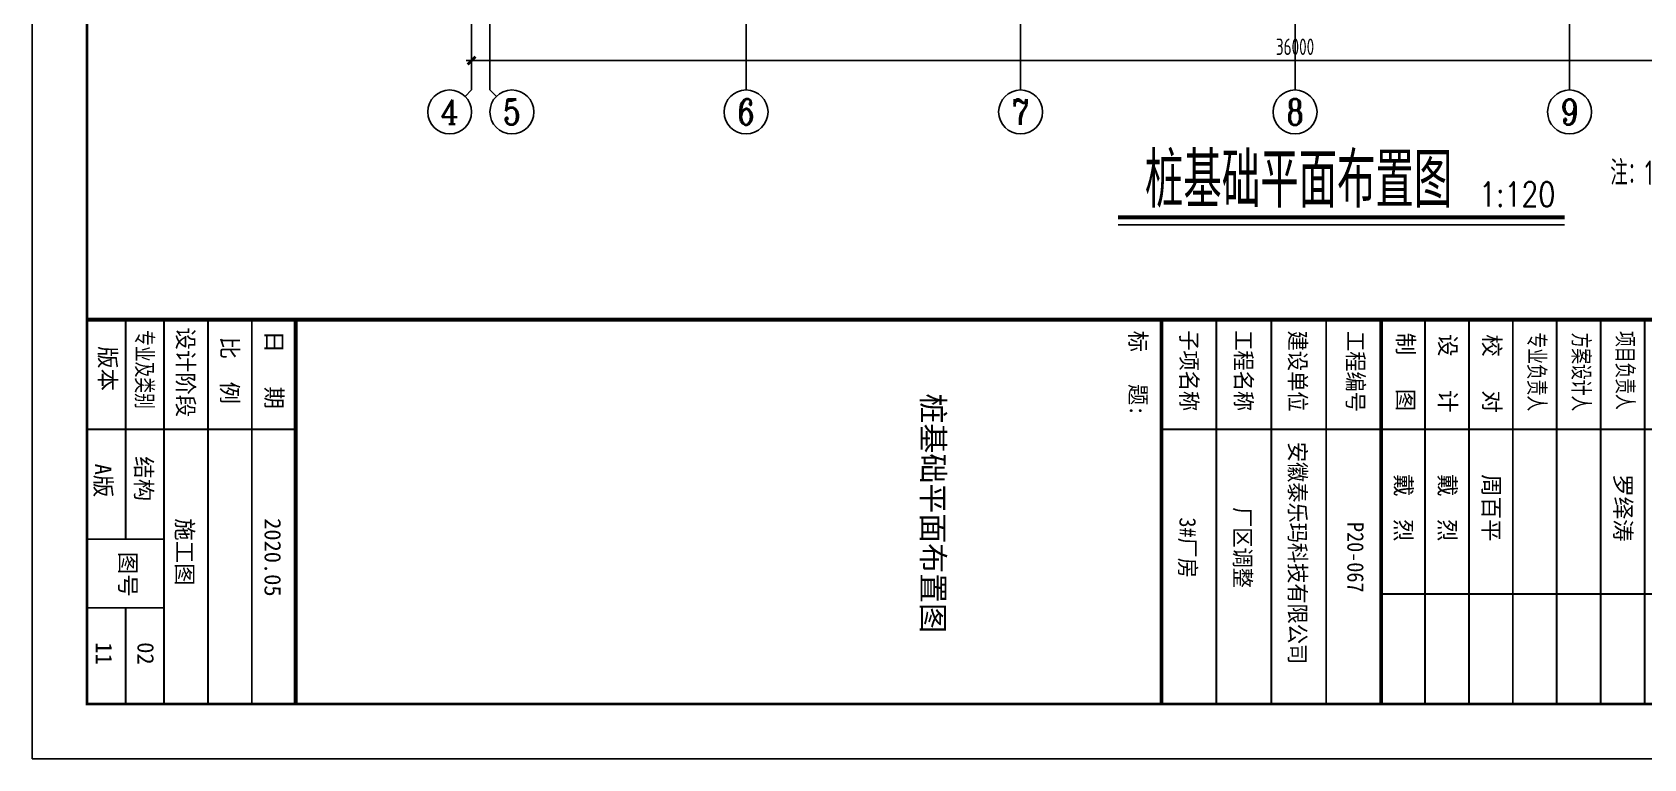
# Model space of a CAD drawing. Extents: x -1389621 to 57380, y -92505 to 283644.
# Drawn here: x -1388311 to -1353084, y 147698 to 163581 of the extents above; entities that cross this region are included whole.
import ezdxf
from ezdxf.enums import TextEntityAlignment as Align

# ---------------------------------------------------------------- set-up
doc = ezdxf.new("R2010")
doc.units = 0
doc.header["$LTSCALE"] = 100
doc.header["$MEASUREMENT"] = 0
doc.linetypes.add('SOLID', pattern=[0])
doc.layers.get('0').update_dxf_attribs({"linetype": 'CONTINUOUS'})
doc.layers.get('Defpoints').update_dxf_attribs({"linetype": 'CONTINUOUS'})
for name, color, linetype in [('5图框', 7, 'CONTINUOUS'), ('AXIS', 3, 'CONTINUOUS'), ('AXIS_TEXT', 7, 'CONTINUOUS'), ('BORDER', 7, 'CONTINUOUS'), ('BZ_标准图框', 7, 'CONTINUOUS'), ('DIM', 3, 'CONTINUOUS'), ('DIM_SYMB', 3, 'CONTINUOUS'), ('TC', 151, 'CONTINUOUS')]:
    doc.layers.add(name, color=color, linetype=linetype)
doc.layers.add('PUB_TEXT', color=7, linetype='CONTINUOUS', lineweight=15)
doc.styles.add('-宋体', font='SimSun.ttf')
doc.styles.add('_TCH_AXIS', font='COMPLEX', dxfattribs={"bigfont": 'GBCBIG'})
doc.styles.add('COMPLEX', font='COMPLEX')
doc.styles.add('ht', font='simhei.ttf', dxfattribs={"width": 0.8})
doc.styles.add('hztxt', font='txt', dxfattribs={"width": 0.7, "height": 10, "bigfont": 'hztxt.shx'})
doc.styles.add('TSSD_Dimension', font='tssdeng.shx', dxfattribs={"width": 0.7, "bigfont": 'hztxt.shx'})
doc.styles.add('TSSD_REIN', font='Tssdeng.shx', dxfattribs={"width": 0.7, "bigfont": 'hztxt.shx'})
doc.dimstyles.new('TSSD_100_100', dxfattribs={"dimtxt": 300, "dimasz": 100, "dimexe": 100, "dimexo": 250, "dimgap": 100, "dimtad": 1, "dimdec": 0, "dimzin": 0, "dimdsep": 46, "dimtxsty": 'TSSD_Dimension', "dimblk": 'ARCHTICK', "dimblk1": 'ARCHTICK', "dimblk2": 'ARCHTICK', "dimcen": 0, "dimdle": 100, "dimclrt": 7, "dimadec": 0, "dimazin": 0, "dimtfac": 1, "dimtdec": 0, "dimtix": 1, "dimtmove": 2, "dimatfit": 3, "dimfxl": 0, "dimtolj": 1, "dimtzin": 0, "dimarcsym": 0})

# ---------------------------------------------------------------- blocks, each defined once
blk = doc.blocks.new('_ArchTick')
at = {"color": 0, "linetype": 'ByBlock'}
blk.add_lwpolyline([(-0.71, -0.71, 0.5, 0.5, 0), (0.71, 0.71, 0.5, 0.5, 0)], format="xyseb", dxfattribs=at)
blk = doc.blocks.new('*D1356')
at = {"layer": 'Defpoints', "color": 0, "ltscale": 100}
for p in [(-1378707, 165857), (-1342707, 165857), (-1342707, 162963)]:
    blk.add_point(p, dxfattribs=at)
at = {"layer": 'DIM', "color": 0, "lineweight": -2, "ltscale": 100}
for p, q in [((-1378707, 165557), (-1378707, 162843)), ((-1342707, 165557), (-1342707, 162843)), ((-1378827, 162963), (-1342587, 162963))]:
    blk.add_line(p, q, dxfattribs=at)
at = {"layer": 'DIM', "color": 0, "lineweight": -2, "ltscale": 100, "xscale": 120, "yscale": 120, "zscale": 120, "rotation": 180}
blk.add_blockref('_ArchTick', (-1378707, 162963), dxfattribs=at)
at = {"layer": 'DIM', "color": 0, "lineweight": -2, "ltscale": 100, "xscale": 120, "yscale": 120, "zscale": 120}
blk.add_blockref('_ArchTick', (-1342707, 162963), dxfattribs=at)
at = {"layer": 'DIM', "color": 7, "ltscale": 100, "insert": (-1360707, 163263), "char_height": 360, "attachment_point": 5, "style": 'TSSD_Dimension'}
blk.add_mtext('\\A1;36000', dxfattribs=at)
blk = doc.blocks.new('_AXISO')
blk.add_circle((0, 0), 0.5)
at = {"layer": 'AXIS_TEXT', "style": 'COMPLEX', "width": 1.041667}
blk.add_attdef('A', text='', height=0.56, dxfattribs=at).set_placement((-0.25, -0.28), (0.25, -0.28), align=Align.FIT)
blk = doc.blocks.new('A$C064F2E3D')
at = {"layer": 'BZ_标准图框'}
for points, const_width in [([(35, 0), (35, 57400)], 70), ([(2035, 19571), (2035, 29971)], 35), ([(5035, 23570), (5035, 29971)], 35), ([(35, 28371), (7035, 28371)], 35), ([(35, 27571), (7035, 27571)], 35), ([(35, 26771), (7035, 26771)], 35), ([(35, 25971), (7035, 25971)], 35), ([(35, 25171), (7035, 25171)], 35), ([(35, 24371), (7035, 24371)], 35), ([(35, 24371), (7035, 24371)], 35), ([(35, 23571), (7035, 23571)], 70), ([(35, 22571), (7035, 22571)], 35), ([(35, 21571), (7035, 21571)], 35), ([(35, 20571), (7035, 20571)], 35), ([(35, 19571), (7035, 19571)], 70), ([(35, 3800), (7035, 3800)], 70), ([(2035, 1400), (2035, 3800)], 35), ([(35, 3000), (7035, 3000)], 35), ([(35, 2200), (7035, 2200)], 35), ([(35, 1400), (7035, 1400)], 35), ([(35, 1400), (7035, 1400)], 35), ([(2035, 0), (2035, 1400)], 35), ([(4035, 0), (4035, 1400)], 35), ([(5285, 0), (5285, 1400)], 35), ([(35, 700), (4035, 700)], 35), ([(5285, 700), (7035, 700)], 35)]:
    blk.add_lwpolyline(points, dxfattribs=dict(at, const_width=const_width))
at = {"layer": 'BZ_标准图框', "style": 'ht'}
for s, width, p in [('项目负责人', 0.7, (244, 27871)), ('方案设计人', 0.7, (271, 27069)), ('专业负责人', 0.7, (270, 26262)), ('工程编号', 0.9, (244, 22956)), ('P20-067', 0.9, (3721, 22956)), ('建设单位', 0.9, (236, 21902)), ('安徽泰乐玛科技有限公司', 0.9, (2261, 21899)), ('工程名称', 0.9, (229, 20916)), ('厂区调整', 0.9, (3451, 20899)), ('子项名称', 0.9, (229, 19925)), ('3#厂房', 0.9, (3638, 19899)), ('标   题:', 0.95, (237, 18995)), ('专业及类别', 0.7, (228, 898))]:
    blk.add_text(s, height=300, dxfattribs=dict(at, width=width)).set_placement(p)
for s, p in [('罗绎涛', (2850, 27829)), ('校   对', (302, 25439)), ('周百平', (2850, 25429)), ('设   计', (297, 24637)), ('戴  烈', (2850, 24629)), ('制   图', (274, 23868)), ('戴  烈', (2850, 23829)), ('日   期', (233, 3257)), ('2020.05', (3652, 3232)), ('比  例', (345, 2447)), ('设计阶段', (176, 1644)), ('施工图', (3653, 1628)), ('结构', (2524, 883)), ('图号', (4266, 595)), ('版本 ', (518, 224)), ('A版', (2659, 143)), ('11', (5912, 158))]:
    blk.add_text(s, height=300, dxfattribs=at).set_placement(p)

msp = doc.modelspace()

# ---------------------------------------------------------------- linework, layer by layer
at = {"layer": 'AXIS'}
for p, q in [((-1378706.633, 165616.717), (-1378706.633, 162319.368)), ((-1378306.633, 165616.717), (-1378306.633, 162319.368)), ((-1372706.633, 165616.717), (-1372706.633, 162319.368)), ((-1366706.633, 165616.717), (-1366706.633, 162319.368)), ((-1360706.633, 165616.717), (-1360706.633, 162319.368)), ((-1354706.633, 165616.717), (-1354706.633, 162319.368)), ((-1378847.221, 162178.78), (-1378706.633, 162319.368)), ((-1378166.044, 162178.78), (-1378306.633, 162319.368))]:
    msp.add_line(p, q, dxfattribs=at)
at = {"layer": 'BORDER'}
msp.add_lwpolyline([(-1388311.068, 147698.469), (-1388311.068, 248618.469), (-1317031.068, 248618.469), (-1317031.068, 147698.469)], close=True, dxfattribs=at)
at = {"layer": 'BORDER', "const_width": 60}
msp.add_lwpolyline([(-1387111.068, 148898.469), (-1387111.068, 245618.469), (-1318231.068, 245618.469), (-1318231.068, 148898.469)], close=True, dxfattribs=at)
at = {"layer": 'DIM_SYMB', "const_width": 84}
msp.add_lwpolyline([(-1364575.672, 159535.481), (-1354816.159, 159535.481)], dxfattribs=at)
at = {"layer": 'DIM_SYMB'}
msp.add_lwpolyline([(-1364575.672, 159367.481), (-1354816.159, 159367.481)], dxfattribs=at)

# ---------------------------------------------------------------- block references
at = {"xscale": 1.2, "yscale": 1.2, "zscale": 1.2, "rotation": 270}
msp.add_blockref('A$C064F2E3D', (-1387111.068, 157340.469), dxfattribs=at)
at = {"layer": 'AXIS'}
ref = msp.add_blockref('_AXISO', (-1379186.633, 161839.368), dxfattribs=dict(at, xscale=960, yscale=960, zscale=960))
ref.add_attrib('A', '4', dxfattribs={"layer": 'AXIS_TEXT', "ltscale": 0.5, "height": 534.53, "style": '_TCH_AXIS'}).set_placement((-1379390.263, 161572.103), (-1378983.002, 161572.103), align=Align.FIT)
ref = msp.add_blockref('_AXISO', (-1377826.633, 161839.368), dxfattribs=dict(at, xscale=960, yscale=960, zscale=960))
ref.add_attrib('A', '5', dxfattribs={"layer": 'AXIS_TEXT', "ltscale": 0.5, "height": 559.138, "style": '_TCH_AXIS'}).set_placement((-1378013.012, 161559.799), (-1377640.253, 161559.799), align=Align.FIT)
ref = msp.add_blockref('_AXISO', (-1372706.633, 161839.368), dxfattribs=dict(at, xscale=960, yscale=960, zscale=960))
ref.add_attrib('A', '6', dxfattribs={"layer": 'AXIS_TEXT', "ltscale": 0.5, "height": 559.138, "style": '_TCH_AXIS'}).set_placement((-1372893.012, 161559.799), (-1372520.253, 161559.799), align=Align.FIT)
ref = msp.add_blockref('_AXISO', (-1366706.633, 161839.368), dxfattribs=dict(at, xscale=960, yscale=960, zscale=960))
ref.add_attrib('A', '7', dxfattribs={"layer": 'AXIS_TEXT', "ltscale": 0.5, "height": 559.138, "style": '_TCH_AXIS'}).set_placement((-1366893.012, 161559.799), (-1366520.253, 161559.799), align=Align.FIT)
ref = msp.add_blockref('_AXISO', (-1360706.633, 161839.368), dxfattribs=dict(at, xscale=960, yscale=960, zscale=960))
ref.add_attrib('A', '8', dxfattribs={"layer": 'AXIS_TEXT', "ltscale": 0.5, "height": 559.138, "style": '_TCH_AXIS'}).set_placement((-1360893.012, 161559.799), (-1360520.253, 161559.799), align=Align.FIT)
ref = msp.add_blockref('_AXISO', (-1354706.633, 161839.368), dxfattribs=dict(at, xscale=960, yscale=960, zscale=960))
ref.add_attrib('A', '9', dxfattribs={"layer": 'AXIS_TEXT', "ltscale": 0.5, "height": 559.138, "style": '_TCH_AXIS'}).set_placement((-1354893.012, 161559.799), (-1354520.253, 161559.799), align=Align.FIT)

# ---------------------------------------------------------------- texts
at = {"style": 'hztxt', "width": 0.8}
msp.add_text('1:120', height=540, dxfattribs=at).set_placement((-1356684.549, 159768.03))
at = {"layer": '5图框', "style": 'hztxt', "width": 0.7}
msp.add_text('桩基础平面布置图', height=1200, dxfattribs=at).set_placement((-1363988.316, 159746.247))
at = {"layer": 'BZ_标准图框', "style": 'ht'}
msp.add_text('02', height=360, rotation=270, dxfattribs=at).set_placement((-1386011.194, 150245.981))
at = {"layer": 'PUB_TEXT', "linetype": 'SOLID', "style": '-宋体'}
msp.add_text('桩基础平面布置图', height=480, rotation=270, dxfattribs=at).set_placement((-1368857.004, 155684.826))
at = {"layer": 'TC', "color": 7, "style": 'TSSD_REIN', "width": 0.7}
msp.add_text('注：1.图中桩中心线均与桩基承台中心线重合；本工程总桩数为54根。', height=540.027, dxfattribs=at).set_placement((-1353814.623, 160237.952))

# ---------------------------------------------------------------- dimensions: what is measured, and where the dimension line sits
at = {"layer": 'DIM', "ltscale": 100}
dim = msp.add_aligned_dim(p1=(-1378706.633, 165856.717), p2=(-1342706.633, 165856.717), distance=-2893.459, dimstyle='TSSD_100_100', override={"dimscale": 1.2}, dxfattribs=at)
dim.commit()
dim.dimension.update_dxf_attribs({"geometry": '*D1356', "text_midpoint": (-1360706.633, 163263.258)})

doc.saveas('drawing.dxf')
